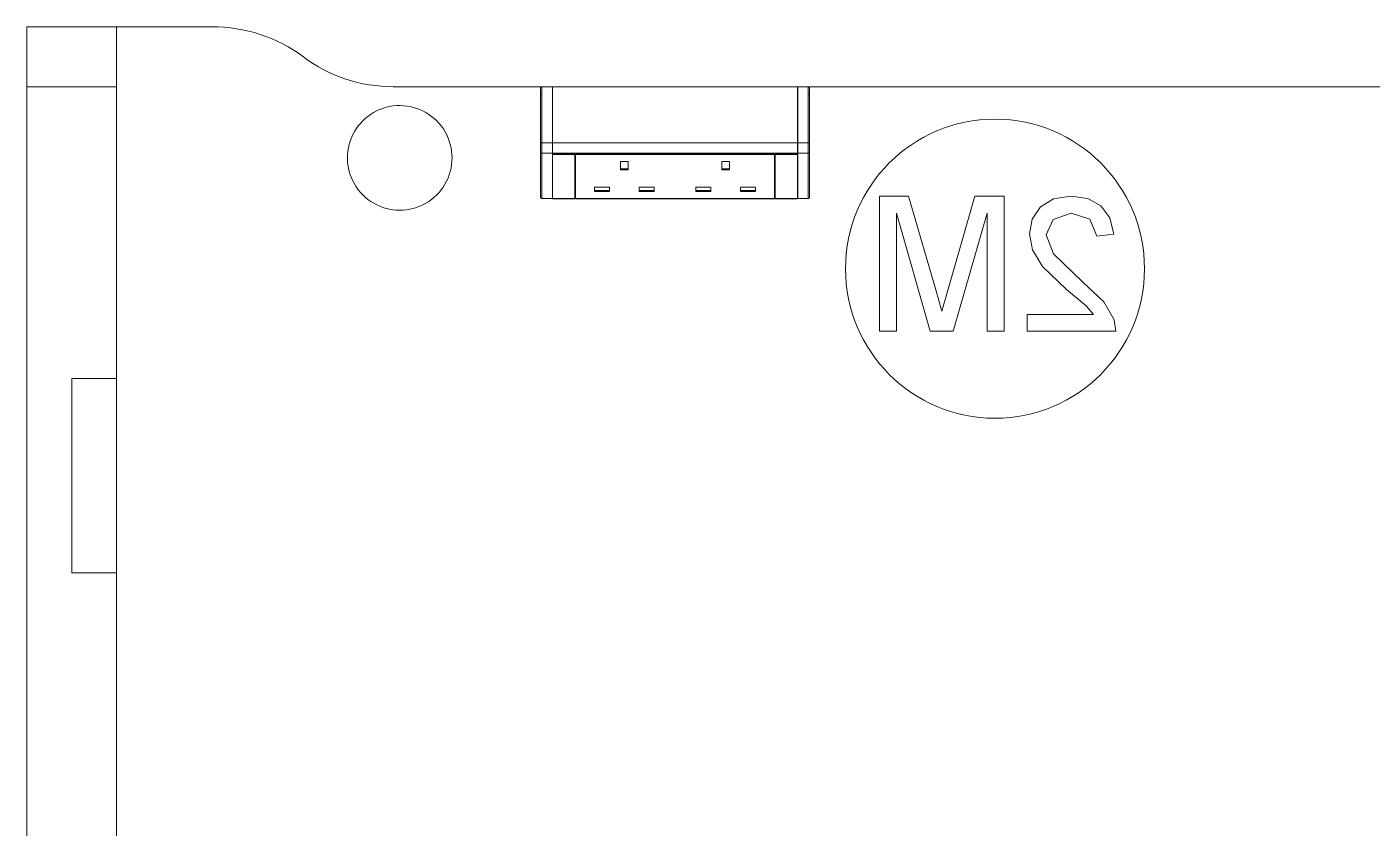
# Model space of a CAD drawing. Header units: millimetres. Extents: x 155927 to 295199, y -4084 to 97293.
# Drawn here: x 229036 to 229936, y 22837 to 23373 of the extents above; entities that cross this region are included whole.
import ezdxf

# ---------------------------------------------------------------- set-up
doc = ezdxf.new("R2010")
doc.units = ezdxf.units.MM
doc.header["$MEASUREMENT"] = 0
doc.layers.add('I-FURN', color=8, linetype='CONTINUOUS', lineweight=9)

msp = doc.modelspace()

# ---------------------------------------------------------------- linework, layer by layer
at = {"layer": 'I-FURN'}
for p, q in [((229035.98, 22572.9), (229035.98, 23372.9)), ((229035.98, 23372.9), (229035.98, 23332.9)), ((229035.98, 23372.9), (229095.98, 23372.9)), ((229035.98, 23372.9), (229095.98, 23372.9)), ((229035.98, 23372.9), (229035.98, 22572.9)), ((229159.87, 23372.9), (229035.98, 23372.9)), ((229035.98, 23372.9), (229159.87, 23372.9)), ((229035.98, 22572.9), (229035.98, 23372.9)), ((229095.98, 23332.9), (229095.98, 23372.9)), ((229095.98, 23372.9), (229095.98, 23137.9)), ((229035.98, 23332.9), (229035.98, 22612.9)), ((229035.98, 23332.9), (229095.98, 23332.9)), ((229035.98, 23332.9), (229095.98, 23332.9)), ((229095.98, 22612.9), (229095.98, 23332.9)), ((229380.55, 23332.9), (229280.98, 23332.9)), ((229280.98, 23332.9), (229380.55, 23332.9)), ((229379.55, 23327.91), (229379.55, 23331.9)), ((229379.55, 23331.9), (229379.55, 23294.88)), ((229387.55, 23332.91), (229380.55, 23332.91)), ((229380.55, 23295.44), (229380.55, 23332.9)), ((229380.55, 23332.9), (229387.55, 23332.9)), ((229387.55, 23295.44), (229387.55, 23332.9)), ((229551.55, 23332.91), (229387.65, 23332.91)), ((229387.65, 23332.9), (229551.55, 23332.9)), ((229387.65, 23332.9), (229387.65, 23295.44)), ((229551.55, 23295.44), (229551.55, 23332.9)), ((229558.68, 23332.91), (229551.68, 23332.91)), ((229558.68, 23332.9), (229551.68, 23332.9)), ((229551.68, 23332.9), (229551.68, 23295.44)), ((230390.98, 23332.9), (229558.68, 23332.9)), ((229558.68, 23332.9), (230390.98, 23332.9)), ((229558.68, 23332.9), (229558.68, 23295.44)), ((229559.68, 23331.9), (229559.68, 23331.91)), ((229559.68, 23294.88), (229559.68, 23331.9)), ((229559.68, 23331.9), (229559.68, 23327.91)), ((229379.55, 23327.91), (229380.55, 23327.91)), ((229379.55, 23289.34), (229379.55, 23327.91)), ((229558.68, 23327.91), (229559.68, 23327.91)), ((229559.68, 23327.91), (229559.68, 23289.34)), ((229379.55, 23294.88), (229379.55, 23289.34)), ((229380.55, 23288.52), (229380.55, 23295.44)), ((229380.55, 23295.44), (229387.55, 23295.44)), ((229387.55, 23288.52), (229387.55, 23295.44)), ((229387.65, 23295.44), (229551.55, 23295.44)), ((229387.65, 23295.44), (229387.65, 23288.52)), ((229551.55, 23288.52), (229551.55, 23295.44)), ((229558.68, 23295.44), (229551.68, 23295.44)), ((229551.68, 23295.44), (229551.68, 23288.52)), ((229558.68, 23295.44), (229558.68, 23288.52)), ((229559.68, 23289.34), (229559.68, 23294.88)), ((229379.55, 23289.34), (229379.55, 23259.06)), ((229379.55, 23289.34), (229379.55, 23259.06)), ((229380.55, 23258.24), (229380.55, 23288.52)), ((229380.55, 23288.52), (229387.55, 23288.52)), ((229387.55, 23258.24), (229387.55, 23288.52)), ((229387.62, 23287.69), (229402.62, 23287.69)), ((229387.62, 23257.86), (229387.62, 23287.69)), ((229387.65, 23288.52), (229551.55, 23288.52)), ((229387.65, 23287.89), (229387.65, 23288.52)), ((229402.62, 23287.89), (229387.65, 23287.89)), ((229402.62, 23287.69), (229402.62, 23257.86)), ((229536.12, 23287.89), (229403.12, 23287.89)), ((229403.12, 23287.69), (229536.12, 23287.69)), ((229403.12, 23257.86), (229403.12, 23287.69)), ((229536.12, 23257.86), (229536.12, 23287.69)), ((229551.55, 23287.89), (229536.62, 23287.89)), ((229536.62, 23287.69), (229551.62, 23287.69)), ((229536.62, 23257.86), (229536.62, 23287.69)), ((229551.55, 23288.52), (229551.55, 23287.89)), ((229551.62, 23287.69), (229551.62, 23290.14)), ((229551.62, 23287.69), (229551.62, 23257.86)), ((229558.68, 23288.52), (229551.68, 23288.52)), ((229551.68, 23288.52), (229551.68, 23258.24)), ((229558.68, 23288.52), (229558.68, 23258.24)), ((229559.68, 23259.06), (229559.68, 23289.34)), ((229559.68, 23259.06), (229559.68, 23289.34)), ((229438.22, 23282.96), (229433.22, 23282.96)), ((229433.22, 23282.96), (229433.22, 23277.23)), ((229433.22, 23277.96), (229438.22, 23277.96)), ((229433.22, 23277.23), (229438.22, 23277.23)), ((229438.22, 23277.23), (229438.22, 23282.96)), ((229501.01, 23277.23), (229501.01, 23282.96)), ((229501.01, 23282.96), (229506.01, 23282.96)), ((229501.01, 23277.96), (229506.01, 23277.96)), ((229501.01, 23277.23), (229506.01, 23277.23)), ((229506.01, 23277.23), (229506.01, 23282.96)), ((229415.72, 23262.89), (229415.72, 23265.75)), ((229415.72, 23265.75), (229425.72, 23265.75)), ((229425.72, 23262.89), (229425.72, 23265.75)), ((229445.72, 23262.89), (229445.72, 23265.75)), ((229445.72, 23265.75), (229455.72, 23265.75)), ((229455.72, 23262.89), (229455.72, 23265.75)), ((229483.51, 23262.89), (229483.51, 23265.75)), ((229483.51, 23265.75), (229493.51, 23265.75)), ((229493.51, 23262.89), (229493.51, 23265.75)), ((229513.51, 23262.89), (229513.51, 23265.75)), ((229513.51, 23265.75), (229523.51, 23265.75)), ((229523.51, 23262.89), (229523.51, 23265.75)), ((229379.81, 23258.39), (229379.78, 23258.42)), ((229380.55, 23258.06), (229380.55, 23258.24)), ((229380.55, 23258.24), (229387.55, 23258.24)), ((229380.55, 23258.06), (229387.55, 23258.06)), ((229380.55, 23258.06), (229387.55, 23258.06)), ((229387.55, 23258.06), (229380.55, 23258.06)), ((229387.55, 23258.06), (229387.55, 23258.24)), ((229402.62, 23257.86), (229387.62, 23257.86)), ((229387.65, 23258.06), (229551.55, 23258.06)), ((229403.12, 23258.24), (229402.62, 23258.24)), ((229536.12, 23257.86), (229403.12, 23257.86)), ((229415.72, 23263.62), (229425.72, 23263.62)), ((229415.72, 23262.89), (229425.72, 23262.89)), ((229445.72, 23263.62), (229455.72, 23263.62)), ((229445.72, 23262.89), (229455.72, 23262.89)), ((229483.51, 23263.62), (229493.51, 23263.62)), ((229483.51, 23262.89), (229493.51, 23262.89)), ((229513.51, 23263.62), (229523.51, 23263.62)), ((229513.51, 23262.89), (229523.51, 23262.89)), ((229536.62, 23258.24), (229536.12, 23258.24)), ((229551.62, 23257.86), (229536.62, 23257.86)), ((229558.68, 23258.24), (229551.68, 23258.24)), ((229551.68, 23258.24), (229551.68, 23258.06)), ((229551.68, 23258.06), (229558.68, 23258.06)), ((229551.68, 23258.06), (229558.68, 23258.06)), ((229551.68, 23258.06), (229558.68, 23258.06)), ((229558.68, 23258.24), (229558.68, 23258.06)), ((229559.45, 23258.43), (229559.43, 23258.4)), ((229625.87, 23259.75), (229606.42, 23259.75)), ((229606.42, 23259.75), (229606.42, 23169.34)), ((229644.05, 23197.13), (229625.87, 23259.75)), ((229670.32, 23259.75), (229651.82, 23196.02)), ((229689.77, 23259.75), (229670.32, 23259.75)), ((229689.77, 23169.34), (229689.77, 23259.75)), ((229722.95, 23257.94), (229714.17, 23252.51)), ((229734.4, 23259.75), (229722.95, 23257.94)), ((229745.76, 23258.12), (229734.4, 23259.75)), ((229754.56, 23253.23), (229745.76, 23258.12)), ((229617.72, 23169.34), (229617.72, 23248.44)), ((229617.72, 23248.44), (229640.43, 23169.34)), ((229655.75, 23169.34), (229678.46, 23248.44)), ((229678.46, 23248.44), (229678.46, 23169.34)), ((229714.17, 23252.51), (229708.58, 23244.39)), ((229722.62, 23244.22), (229734.64, 23248.44)), ((229734.64, 23248.44), (229747.17, 23244.32)), ((229760.49, 23245.25), (229754.56, 23253.23)), ((229708.58, 23244.39), (229706.72, 23234.54)), ((229718.02, 23233.85), (229722.62, 23244.22)), ((229747.17, 23244.32), (229751.92, 23232.91)), ((229763.22, 23234.32), (229760.49, 23245.25)), ((229706.72, 23234.54), (229708.73, 23223.82)), ((229722.9, 23221.05), (229718.02, 23233.85)), ((229751.92, 23232.91), (229763.22, 23234.32)), ((229708.73, 23223.82), (229715.4, 23212.74)), ((229742.41, 23202.22), (229722.9, 23221.05)), ((229715.4, 23212.74), (229731.59, 23197.26)), ((229648.09, 23182.71), (229644.05, 23197.13)), ((229651.82, 23196.02), (229648.09, 23182.71)), ((229731.59, 23197.26), (229744.6, 23186.39)), ((229756.56, 23189.12), (229742.41, 23202.22)), ((229744.6, 23186.39), (229749.69, 23180.64)), ((229763.42, 23177.13), (229756.56, 23189.12)), ((229705.31, 23180.64), (229705.31, 23169.34)), ((229749.69, 23180.64), (229705.31, 23180.64)), ((229764.64, 23169.34), (229763.42, 23177.13)), ((229606.42, 23169.34), (229617.72, 23169.34)), ((229640.43, 23169.34), (229655.75, 23169.34)), ((229678.46, 23169.34), (229689.77, 23169.34)), ((229705.31, 23169.34), (229764.64, 23169.34)), ((229065.98, 23007.9), (229065.98, 23137.9)), ((229065.98, 23137.9), (229095.98, 23137.9)), ((229065.98, 23137.9), (229095.98, 23137.9)), ((229065.98, 23137.9), (229065.98, 23007.9)), ((229095.98, 23137.9), (229095.98, 23007.9)), ((229065.98, 23007.9), (229095.98, 23007.9)), ((229095.98, 23007.9), (229065.98, 23007.9)), ((229095.98, 23007.9), (229095.98, 22572.9))]:
    msp.add_line(p, q, dxfattribs=at)
at = {"layer": 'I-FURN', "flags": 128}
for points in [[(229379.55, 23331.91), (229379.56, 23331.95), (229379.56, 23331.99), (229379.56, 23332.03), (229379.57, 23332.07), (229379.57, 23332.11), (229379.58, 23332.14), (229379.59, 23332.18), (229379.61, 23332.22), (229379.62, 23332.26), (229379.63, 23332.3), (229379.65, 23332.33), (229379.67, 23332.37), (229379.69, 23332.4), (229379.71, 23332.44), (229379.73, 23332.47), (229379.75, 23332.5), (229379.78, 23332.54), (229379.8, 23332.57), (229379.83, 23332.6), (229379.86, 23332.62), (229379.89, 23332.65), (229379.92, 23332.68), (229379.95, 23332.7), (229379.98, 23332.73), (229380.01, 23332.75), (229380.05, 23332.77), (229380.08, 23332.79), (229380.12, 23332.81), (229380.16, 23332.82), (229380.19, 23332.84), (229380.23, 23332.85), (229380.27, 23332.87), (229380.31, 23332.88), (229380.35, 23332.88), (229380.38, 23332.89), (229380.42, 23332.9), (229380.46, 23332.9), (229380.5, 23332.91), (229380.54, 23332.91), (229380.55, 23332.91)], [(229379.55, 23327.91), (229379.55, 23328.07), (229379.55, 23328.23), (229379.55, 23328.39), (229379.55, 23328.54), (229379.55, 23328.7), (229379.55, 23328.86), (229379.55, 23329.01), (229379.55, 23329.17), (229379.55, 23329.32), (229379.55, 23329.46), (229379.55, 23329.61), (229379.55, 23329.75), (229379.55, 23329.89), (229379.55, 23330.03), (229379.55, 23330.17), (229379.55, 23330.3), (229379.55, 23330.42), (229379.55, 23330.54), (229379.55, 23330.66), (229379.55, 23330.78), (229379.55, 23330.89), (229379.55, 23330.99), (229379.55, 23331.09), (229379.55, 23331.18), (229379.55, 23331.27), (229379.55, 23331.36), (229379.55, 23331.43), (229379.55, 23331.51), (229379.55, 23331.57), (229379.55, 23331.64), (229379.55, 23331.69), (229379.55, 23331.74), (229379.55, 23331.78), (229379.55, 23331.82), (229379.55, 23331.85), (229379.55, 23331.87), (229379.55, 23331.89), (229379.55, 23331.9), (229379.55, 23331.91)], [(229379.55, 23331.91), (229379.55, 23331.9), (229379.55, 23331.9)], [(229379.55, 23331.9), (229379.55, 23331.62), (229379.55, 23331.21), (229379.55, 23330.66), (229379.55, 23329.97), (229379.55, 23329.16), (229379.55, 23328.21), (229379.55, 23327.13), (229379.55, 23325.92), (229379.55, 23324.59), (229379.55, 23323.13), (229379.55, 23321.54), (229379.55, 23319.84), (229379.55, 23318.02), (229379.55, 23316.09), (229379.55, 23314.05), (229379.55, 23311.89), (229379.55, 23309.64), (229379.55, 23307.28), (229379.55, 23304.83), (229379.55, 23302.28), (229379.55, 23299.64), (229379.55, 23296.92), (229379.55, 23294.88)], [(229558.68, 23332.91), (229558.72, 23332.91), (229558.76, 23332.9), (229558.8, 23332.9), (229558.84, 23332.89), (229558.87, 23332.89), (229558.91, 23332.88), (229558.95, 23332.87), (229558.99, 23332.86), (229559.03, 23332.84), (229559.07, 23332.83), (229559.1, 23332.81), (229559.14, 23332.79), (229559.17, 23332.77), (229559.21, 23332.75), (229559.24, 23332.73), (229559.27, 23332.71), (229559.31, 23332.68), (229559.34, 23332.66), (229559.37, 23332.63), (229559.39, 23332.6), (229559.42, 23332.57), (229559.45, 23332.54), (229559.47, 23332.51), (229559.5, 23332.48), (229559.52, 23332.45), (229559.54, 23332.41), (229559.56, 23332.38), (229559.58, 23332.34), (229559.59, 23332.31), (229559.61, 23332.27), (229559.62, 23332.23), (229559.63, 23332.19), (229559.65, 23332.16), (229559.65, 23332.12), (229559.66, 23332.08), (229559.67, 23332.04), (229559.67, 23332), (229559.68, 23331.96), (229559.68, 23331.92), (229559.68, 23331.91)], [(229559.68, 23331.91), (229559.68, 23331.9), (229559.68, 23331.89), (229559.68, 23331.88), (229559.68, 23331.86), (229559.68, 23331.83), (229559.68, 23331.79), (229559.68, 23331.75), (229559.68, 23331.7), (229559.68, 23331.65), (229559.68, 23331.59), (229559.68, 23331.53), (229559.68, 23331.46), (229559.68, 23331.38), (229559.68, 23331.3), (229559.68, 23331.21), (229559.68, 23331.12), (229559.68, 23331.02), (229559.68, 23330.91), (229559.68, 23330.81), (229559.68, 23330.69), (229559.68, 23330.58), (229559.68, 23330.46), (229559.68, 23330.33), (229559.68, 23330.2), (229559.68, 23330.07), (229559.68, 23329.93), (229559.68, 23329.79), (229559.68, 23329.65), (229559.68, 23329.5), (229559.68, 23329.36), (229559.68, 23329.21), (229559.68, 23329.05), (229559.68, 23328.9), (229559.68, 23328.74), (229559.68, 23328.59), (229559.68, 23328.43), (229559.68, 23328.27), (229559.68, 23328.11), (229559.68, 23327.95), (229559.68, 23327.91)], [(229559.68, 23294.88), (229559.68, 23297.66), (229559.68, 23300.35), (229559.68, 23302.97), (229559.68, 23305.49), (229559.68, 23307.92), (229559.68, 23310.25), (229559.68, 23312.48), (229559.68, 23314.6), (229559.68, 23316.62), (229559.68, 23318.52), (229559.68, 23320.31), (229559.68, 23321.98), (229559.68, 23323.53), (229559.68, 23324.96), (229559.68, 23326.26), (229559.68, 23327.43), (229559.68, 23328.48), (229559.68, 23329.39), (229559.68, 23330.17), (229559.68, 23330.82), (229559.68, 23331.33), (229559.68, 23331.71), (229559.68, 23331.9)], [(229379.55, 23294.88), (229379.55, 23294.74), (229379.55, 23294.6), (229379.55, 23294.46), (229379.55, 23294.32), (229379.55, 23294.17), (229379.55, 23294.03), (229379.55, 23293.87), (229379.55, 23293.72), (229379.55, 23293.57), (229379.55, 23293.41), (229379.55, 23293.25), (229379.55, 23293.1), (229379.55, 23292.94), (229379.55, 23292.78), (229379.55, 23292.62), (229379.55, 23292.46), (229379.55, 23292.3), (229379.55, 23292.14), (229379.55, 23291.98), (229379.55, 23291.82), (229379.55, 23291.67), (229379.55, 23291.51), (229379.55, 23291.36), (229379.55, 23291.21), (229379.55, 23291.06), (229379.55, 23290.91), (229379.55, 23290.77), (229379.55, 23290.63), (229379.55, 23290.49), (229379.55, 23290.36), (229379.55, 23290.23), (229379.55, 23290.1), (229379.55, 23289.98), (229379.55, 23289.86), (229379.55, 23289.75), (229379.55, 23289.64), (229379.55, 23289.53), (229379.55, 23289.43), (229379.55, 23289.34)], [(229559.68, 23289.34), (229559.68, 23289.43), (229559.68, 23289.53), (229559.68, 23289.64), (229559.68, 23289.75), (229559.68, 23289.86), (229559.68, 23289.98), (229559.68, 23290.1), (229559.68, 23290.23), (229559.68, 23290.36), (229559.68, 23290.49), (229559.68, 23290.63), (229559.68, 23290.77), (229559.68, 23290.91), (229559.68, 23291.06), (229559.68, 23291.21), (229559.68, 23291.36), (229559.68, 23291.51), (229559.68, 23291.67), (229559.68, 23291.82), (229559.68, 23291.98), (229559.68, 23292.14), (229559.68, 23292.3), (229559.68, 23292.46), (229559.68, 23292.62), (229559.68, 23292.78), (229559.68, 23292.94), (229559.68, 23293.1), (229559.68, 23293.25), (229559.68, 23293.41), (229559.68, 23293.57), (229559.68, 23293.72), (229559.68, 23293.88), (229559.68, 23294.03), (229559.68, 23294.17), (229559.68, 23294.32), (229559.68, 23294.46), (229559.68, 23294.6), (229559.68, 23294.74), (229559.68, 23294.88)], [(229380.55, 23258.06), (229380.51, 23258.06), (229380.47, 23258.06), (229380.43, 23258.07), (229380.4, 23258.07), (229380.36, 23258.08), (229380.32, 23258.09), (229380.28, 23258.1), (229380.24, 23258.11), (229380.2, 23258.12), (229380.17, 23258.14), (229380.13, 23258.16), (229380.09, 23258.17), (229380.06, 23258.19)], [(229559.18, 23258.2), (229559.15, 23258.18), (229559.11, 23258.16), (229559.08, 23258.14), (229559.04, 23258.13), (229559, 23258.11), (229558.96, 23258.1), (229558.92, 23258.09), (229558.89, 23258.08), (229558.85, 23258.08), (229558.81, 23258.07), (229558.77, 23258.06), (229558.73, 23258.06), (229558.69, 23258.06), (229558.68, 23258.06)]]:
    msp.add_lwpolyline(points, dxfattribs=at)
at = {"layer": 'I-FURN'}
for centre, radius, start, end in [((229160.97, 23272.87), 100.03, 53.1301, 90.62561), ((229160.97, 23272.87), 100.03, 53.1301, 90.62561), ((229280.98, 23432.9), 100, 233.1301, 270), ((229280.98, 23432.9), 100, 233.1301, 270), ((229285.43, 23285.32), 35, 345, 104.70044), ((229285.43, 23285.32), 35, 105, 165), ((229683.7, 23211.21), 100, 0, 180), ((229285.43, 23285.32), 35, 165, 345), ((229683.7, 23211.21), 100, 180, 0)]:
    msp.add_arc(centre, radius, start, end, dxfattribs=at)
for centre, major_axis, ratio, start_param, end_param in [((229380.55, 23331.9), (1, 0), 0.998113, 1.570796, 3.141593), ((229558.68, 23331.9), (1, 0), 0.998113, 0, 1.570796), ((229380.55, 23294.88), (1, 0), 0.56467, 1.570796, 3.141593), ((229558.68, 23294.88), (1, 0), 0.56467, 0, 1.570796), ((229380.55, 23289.34), (1, 0), 0.819152, 3.141593, 4.712389), ((229558.68, 23289.34), (1, 0), 0.819152, 4.712389, 6.283185), ((229380.55, 23259.06), (-1, 0), 0.819152, 0, 1.570796), ((229558.68, 23259.06), (1, 0), 0.819152, 4.712389, 6.283185)]:
    msp.add_ellipse(centre, major_axis=major_axis, ratio=ratio, start_param=start_param, end_param=end_param, dxfattribs=at)

doc.saveas('drawing.dxf')
